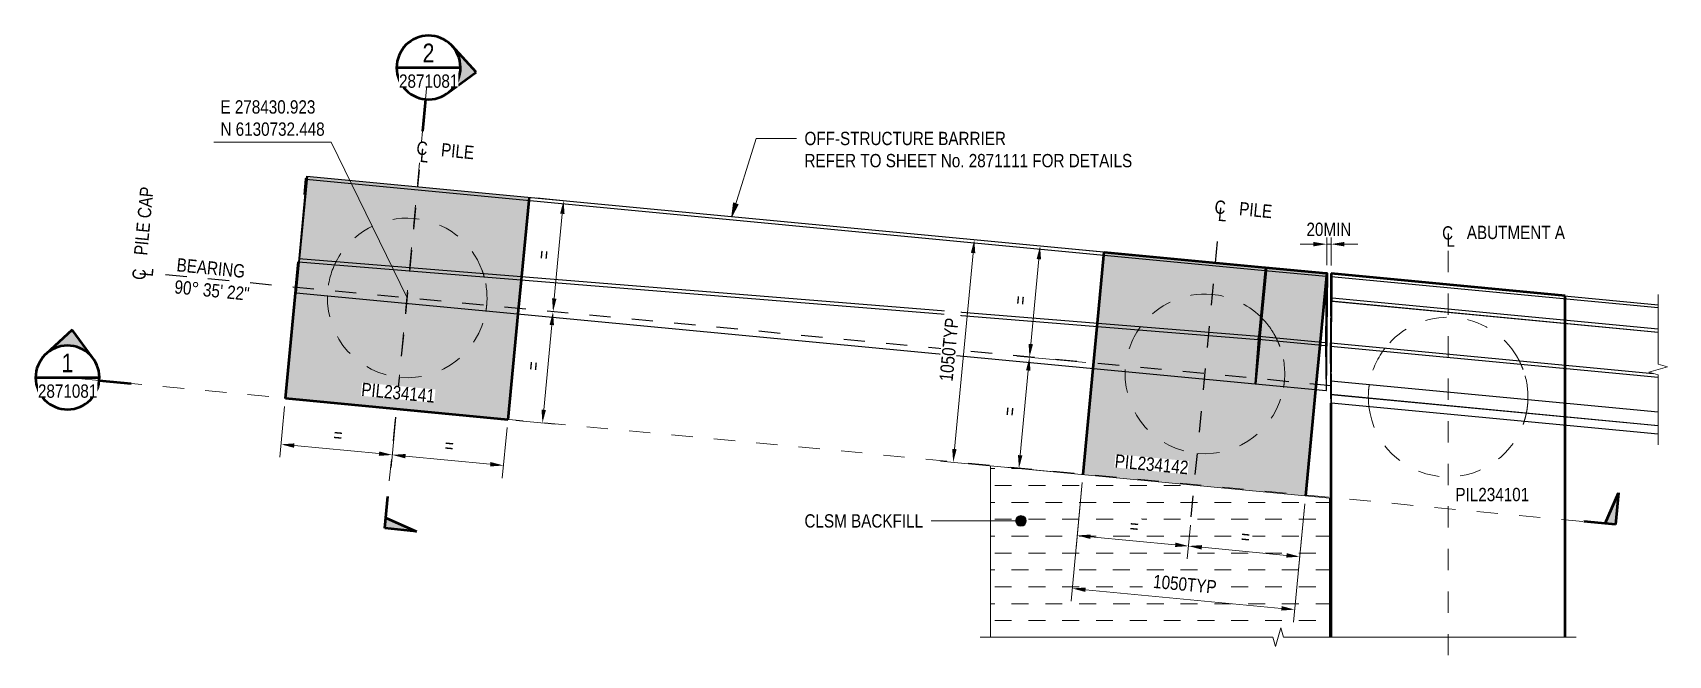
# Model space of a CAD drawing. Header units: metres. Extents: x 574 to 628, y 3 to 1691.
# Drawn here: x 574.26 to 581.94, y 1688.08 to 1691 of the extents above.
import ezdxf

# ---------------------------------------------------------------- set-up
doc = ezdxf.new("R2010")
doc.units = ezdxf.units.M
for name, pattern in [('Dot_Section Line', [0.02, 0, -0.02]), ('JacobsCenter', [0.015, 0.009, -0.0015, 0.003, -0.0015]), ('JacobsDash', [0.0045, 0.003, -0.0015]), ('JacobsGridLine', [0.0145, 0.01, -0.001, 0.0025, -0.001])]:
    doc.linetypes.add(name, pattern=pattern)
doc.layers.get('Defpoints').update_dxf_attribs({"color": 41})
for name, color, linetype, lineweight in [('BRIDGE-ABUTMENT-CONC', 7, 'Continuous', 50), ('D-BDGE', 7, 'Continuous', 13), ('D-BDGE-FLOOR', 7, 'Continuous', 50), ('D-BDGE-FNDN-LINES-18-HID', 7, 'JacobsDash', 18), ('D-BDGE-FNDN-PILE-CAP', 7, 'Continuous', 50), ('D-BDGE-FRAMING', 7, 'Continuous', 50), ('D-BDGE-GEN-MOD', 7, 'Continuous', 35), ('D-BDGE-LINE', 7, 'Continuous', 9), ('D-ENHA-ANNO-TEXT', 7, 'Continuous', 9), ('D-ENHA-GEN-LINE', 7, 'Continuous', 9), ('D-ENHA-GEN-LINE-GRIDS', 7, 'Continuous', 9), ('D-ENHA-TEXT', 7, 'Continuous', 9), ('D-ENHA-TEXT-DIMS', 7, 'Continuous', 9)]:
    doc.layers.add(name, color=color, linetype=linetype, lineweight=lineweight)
doc.styles.add('Arial Narrow', font='ARIALN.TTF', dxfattribs={"height": 0.0025})
doc.styles.add('Arial Narrow_1', font='ARIALN.TTF', dxfattribs={"height": 0.0625})
doc.styles.add('Arial Narrow_2', font='ARIALN.TTF', dxfattribs={"height": 0.0875})
doc.dimstyles.new('Dimension_Standard_O__mm_', dxfattribs={"dimscale": 0.3048, "dimtxt": 0.063964, "dimasz": 0.205052, "dimexe": 0.19685, "dimexo": 0.123031, "dimgap": 0.123031, "dimtad": 1, "dimdec": 0, "dimlfac": 1000, "dimzin": 0, "dimdsep": 46, "dimtxsty": 'Arial Narrow_1', "dimsah": 1, "dimcen": 0.09, "dimaunit": 1, "dimadec": 4, "dimazin": 0, "dimtfac": 1, "dimtdec": 4, "dimtix": 1, "dimtmove": 0, "dimatfit": 3, "dimfxl": 1, "dimtvp": 1, "dimtfill": 1, "dimtolj": 1, "dimtzin": 0, "dimlwd": 18, "dimlwe": 18, "dimarcsym": 2})

# ---------------------------------------------------------------- blocks, each defined once
blk = doc.blocks.new('08_ADC_Barrier_Precast_T2D_MBP-02-B - MBP-02-B-7218689-DRG-2871081 -Pilecap stitch pour North')
at = {"layer": 'D-BDGE-GEN-MOD', "lineweight": 25}
for p, q in [((-2.3109, 0.55), (-0.7687, 0.55)), ((-2.3109, 0.55), (-2.3097, 0.535)), ((-2.3052, 0.535), (-2.3065, 0.55)), ((-2.3097, 0.535), (-2.2834, 0.2261)), ((-0.7673, 0.535), (-2.3097, 0.535)), ((-2.2967, 0.435), (-2.3052, 0.535)), ((-2.2955, 0.4207), (-2.2967, 0.435)), ((-0.7578, 0.435), (-2.2967, 0.435)), ((-2.28, 0.2262), (-2.2962, 0.42)), ((-0.7564, 0.42), (-2.2962, 0.42)), ((-2.2955, 0.42), (-2.2955, 0.4206)), ((-2.2834, 0.2261), (-0.7619, 0.2261)), ((-2.2819, 0.209), (-2.2834, 0.2261)), ((-2.2649, 0.047), (-2.2819, 0.209)), ((-0.7363, 0.209), (-2.2819, 0.209)), ((-2.2785, 0.2091), (-2.2799, 0.2261)), ((-2.265, 0.0477), (-2.2785, 0.209)), ((-2.265, 0.0474), (-2.265, 0.0476)), ((-0.7209, 0.047), (-2.2649, 0.047))]:
    blk.add_line(p, q, dxfattribs=at)
blk = doc.blocks.new('Upstand North - Upstand North-7372798-DRG-2871081 -Pilecap stitch pour North')
at = {"layer": 'D-BDGE-FRAMING', "lineweight": 25}
for p, q in [((435.2472, 1732.799), (435.2608, 1732.637)), ((435.2487, 1732.799), (435.2472, 1732.799)), ((435.2538, 1732.73), (435.248, 1732.799)), ((436.7922, 1732.7834), (435.2488, 1732.799)), ((435.2645, 1732.6044), (435.2547, 1732.72)), ((435.2617, 1732.626), (435.2635, 1732.6044)), ((435.2635, 1732.6043), (435.265, 1732.5873)), ((435.266, 1732.5873), (435.2645, 1732.6043)), ((435.265, 1732.5872), (435.2676, 1732.5558)), ((435.2774, 1732.4529), (435.266, 1732.5872)), ((435.2678, 1732.5542), (435.2786, 1732.4257)), ((435.2797, 1732.4257), (435.2775, 1732.4511)), ((436.8239, 1732.41), (435.2786, 1732.4257)), ((435.2786, 1732.4256), (435.2851, 1732.3619)), ((435.2851, 1732.3624), (435.2797, 1732.4256)), ((436.8293, 1732.3463), (435.2851, 1732.3619))]:
    blk.add_line(p, q, dxfattribs=at)
blk = doc.blocks.new('01_SFO_FRP_Pile_CastInPlace_CS - CAST-IN-PLACE PILE - 0750-7668704-DRG-2871081 -Pilecap stitch pour North')
at = {"layer": 'D-BDGE-FNDN-LINES-18-HID'}
for p, q in [((-0.019, 0.3745), (-0.0186, 0.3745)), ((0.0447, 0.3723), (0.045, 0.3723)), ((-0.0261, -0.3741), (-0.0266, -0.3741)), ((0.0374, -0.3731), (0.0371, -0.3732))]:
    blk.add_line(p, q, dxfattribs=at)
for start, end in [(121.95458, 125), (120, 121.93648), (118.89579, 120), (115, 118.8786), (95, 115), (92.92343, 95), (90, 92.83156), (85, 90), (83.16825, 85), (80, 83.09578), (76.99905, 80), (281.87174, 75), (75, 76.98355), (125, 236.8996), (236.91747, 239.97736), (240, 265.91533), (266.02305, 270), (270, 275.66628), (275.73894, 281.85617)]:
    blk.add_arc((0, 0), 0.375, start, end, dxfattribs=at)
blk = doc.blocks.new('SC_DET_BREAK LINE - Std Break-6362819-DRG-2871081 -Pilecap stitch pour North')
at = {"layer": 'D-BDGE-LINE', "lineweight": 13}
for p, q in [((-0.05, 0), (1.3257, 0)), ((1.3257, 0), (1.3382, -0.0438)), ((1.3382, -0.0438), (1.3632, 0.0437)), ((1.3632, 0.0437), (1.3757, 0)), ((1.3757, 0), (2.7513, 0))]:
    blk.add_line(p, q, dxfattribs=at)
blk = doc.blocks.new('SC_DET_BREAK LINE - Std Break-6978544-DRG-2871081 -Pilecap stitch pour North')
at = {"layer": 'D-BDGE-LINE', "lineweight": 13}
for p, q in [((0.2785, 0), (-0.05, 0)), ((0.291, 0.0437), (0.2785, 0)), ((0.316, -0.0437), (0.291, 0.0437)), ((0.3285, 0), (0.316, -0.0437)), ((0.6569, 0), (0.3285, 0))]:
    blk.add_line(p, q, dxfattribs=at)
blk = doc.blocks.new('CS_Annot_Centreline Symbol1 - CS_Annot_Centreline Symbol 2-5308920-DRG-2871081 -Pilecap stitch pour North')
at = {"layer": 'D-ENHA-GEN-LINE', "char_height": 0.0025, "attachment_point": 1, "style": 'Arial Narrow'}
for s, insert, width in [('C  ', (-0.00119, 0.00463), 0.0044093), ('L', (-0.00041, 0.00329), 0.0019241)]:
    blk.add_mtext(s, dxfattribs=dict(at, insert=insert, width=width))
blk = doc.blocks.new('Section - sectionTail-4870194-DRG-2871081 -Pilecap stitch pour North')
at = {"layer": 'D-ENHA-ANNO-TEXT'}
blk.add_hatch(color=256, dxfattribs=at).paths.add_polyline_path([(-0.006, 0.006), (-0.004, 0), (-0.006, 0)])
at = {"layer": 'D-ENHA-ANNO-TEXT', "lineweight": 50}
for p, q in [((-0.006, 0.006), (-0.006, 0)), ((-0.004, 0), (-0.006, 0.006)), ((-0.006, 0), (-0.004, 0)), ((-0.006, 0), (0, 0))]:
    blk.add_line(p, q, dxfattribs=at)
blk = doc.blocks.new('Section - SectionHead-4898858-DRG-2871081 -Pilecap stitch pour North')
at = {"layer": 'D-ENHA-ANNO-TEXT'}
h = blk.add_hatch(color=256, dxfattribs=at)
edge = h.paths.add_edge_path()
edge.add_line((-0.002, 0.009), (0.00247, 0.004))
edge.add_arc((-0.002, 0), 0.006, 41.8277, 138.1723)
edge.add_line((-0.00647, 0.004), (-0.002, 0.009))
at = {"layer": 'D-ENHA-ANNO-TEXT', "lineweight": 50}
for p, q in [((-0.002, 0.009), (-0.00647, 0.004)), ((0.00247, 0.004), (-0.002, 0.009)), ((0.004, 0), (0.01, 0))]:
    blk.add_line(p, q, dxfattribs=at)
for start, end in [(360, 180), (180, 360)]:
    blk.add_arc((-0.002, 0), 0.006, start, end, dxfattribs=at)
blk = doc.blocks.new('DIMBLOCK1-DRG-2871081 -Pilecap stitch pour North')
at = {"layer": 'D-ENHA-TEXT-DIMS', "color": 0, "lineweight": 18, "transparency": 16777216}
for p, q in [((579.2548, 1689.9739), (578.6223, 1690.034)), ((578.6761, 1689.9661), (578.5886, 1689.0452)), ((578.769, 1688.9653), (578.5229, 1688.9887))]:
    blk.add_line(p, q, dxfattribs=at)
at = {"layer": 'D-ENHA-TEXT-DIMS', "color": 0, "transparency": 16777216}
for points in [[(578.6657, 1689.9671), (578.6864, 1689.9651), (578.682, 1690.0283)], [(578.5782, 1689.0462), (578.5989, 1689.0443), (578.5826, 1688.983)]]:
    blk.add_solid(points, dxfattribs=at)
at = {"layer": 'Defpoints', "color": 0, "transparency": 16777216}
for p in [(579.2921, 1689.9703), (578.5826, 1688.983), (578.8063, 1688.9618)]:
    blk.add_point(p, dxfattribs=at)
at = {"layer": 'D-ENHA-TEXT-DIMS', "color": 0, "lineweight": 18, "transparency": 16777216, "insert": (578.5632, 1689.5122), "char_height": 0.0625, "width": 0.38135, "attachment_point": 5, "rotation": 84.57101, "style": 'Arial Narrow_1', "bg_fill": 3, "box_fill_scale": 1.1, "bg_fill_color": 256, "bg_fill_true_color": 13158600, "bg_fill_transparency": 0}
blk.add_mtext('\\A1;1050TYP', dxfattribs=at)
blk = doc.blocks.new('DIMBLOCK2-DRG-2871081 -Pilecap stitch pour North')
at = {"layer": 'D-ENHA-TEXT-DIMS', "color": 0, "lineweight": 18, "transparency": 16777216}
for p, q in [((579.1892, 1688.8877), (579.1362, 1688.3304)), ((580.2345, 1688.7884), (580.1815, 1688.2311)), ((579.2041, 1688.3842), (580.125, 1688.2967))]:
    blk.add_line(p, q, dxfattribs=at)
at = {"layer": 'D-ENHA-TEXT-DIMS', "color": 0, "transparency": 16777216}
for points in [[(579.2051, 1688.3946), (579.2031, 1688.3739), (579.1419, 1688.3902)], [(580.126, 1688.3071), (580.124, 1688.2864), (580.1872, 1688.2908)]]:
    blk.add_solid(points, dxfattribs=at)
at = {"layer": 'Defpoints', "color": 0, "transparency": 16777216}
for p in [(579.1927, 1688.925), (580.238, 1688.8257), (580.1872, 1688.2908)]:
    blk.add_point(p, dxfattribs=at)
at = {"layer": 'D-ENHA-TEXT-DIMS', "color": 0, "lineweight": 18, "transparency": 16777216, "insert": (579.6711, 1688.4096), "char_height": 0.0625, "width": 0.38135, "attachment_point": 5, "rotation": 354.57101, "style": 'Arial Narrow_1', "bg_fill": 3, "box_fill_scale": 1.1, "bg_fill_color": 256, "bg_fill_true_color": 13158600, "bg_fill_transparency": 0}
blk.add_mtext('\\A1;1050TYP', dxfattribs=at)
blk = doc.blocks.new('DIMBLOCK3-DRG-2871081 -Pilecap stitch pour North')
at = {"layer": 'D-ENHA-TEXT-DIMS', "color": 0, "lineweight": 18, "transparency": 16777216}
for p, q in [((579.2548, 1689.9739), (578.9311, 1690.0046)), ((578.9849, 1689.9367), (578.947, 1689.5385)), ((579.2051, 1689.4512), (578.8814, 1689.482))]:
    blk.add_line(p, q, dxfattribs=at)
at = {"layer": 'D-ENHA-TEXT-DIMS', "color": 0, "transparency": 16777216}
for points in [[(578.9745, 1689.9377), (578.9953, 1689.9358), (578.9908, 1689.999)], [(578.9367, 1689.5395), (578.9574, 1689.5375), (578.9411, 1689.4763)]]:
    blk.add_solid(points, dxfattribs=at)
at = {"layer": 'Defpoints', "color": 0, "transparency": 16777216}
for p in [(579.2921, 1689.9703), (578.9411, 1689.4763), (579.2424, 1689.4477)]:
    blk.add_point(p, dxfattribs=at)
at = {"layer": 'D-ENHA-TEXT-DIMS', "color": 0, "lineweight": 18, "transparency": 16777216, "insert": (578.8975, 1689.7441), "char_height": 0.0625, "width": 0.049953, "attachment_point": 5, "rotation": 84.57101, "style": 'Arial Narrow_1', "bg_fill": 3, "box_fill_scale": 1.1, "bg_fill_color": 256, "bg_fill_true_color": 13158600, "bg_fill_transparency": 0}
blk.add_mtext('\\A1;=', dxfattribs=at)
blk = doc.blocks.new('DIMBLOCK4-DRG-2871081 -Pilecap stitch pour North')
at = {"layer": 'D-ENHA-TEXT-DIMS', "color": 0, "lineweight": 18, "transparency": 16777216}
for p, q in [((579.2051, 1689.4512), (578.8814, 1689.482)), ((578.9352, 1689.4141), (578.8974, 1689.0159)), ((579.1554, 1688.9286), (578.8317, 1688.9593))]:
    blk.add_line(p, q, dxfattribs=at)
at = {"layer": 'D-ENHA-TEXT-DIMS', "color": 0, "transparency": 16777216}
for points in [[(578.9248, 1689.4151), (578.9456, 1689.4131), (578.9411, 1689.4763)], [(578.887, 1689.0169), (578.9077, 1689.0149), (578.8915, 1688.9537)]]:
    blk.add_solid(points, dxfattribs=at)
at = {"layer": 'Defpoints', "color": 0, "transparency": 16777216}
for p in [(579.2424, 1689.4477), (578.8915, 1688.9537), (579.1927, 1688.925)]:
    blk.add_point(p, dxfattribs=at)
at = {"layer": 'D-ENHA-TEXT-DIMS', "color": 0, "lineweight": 18, "transparency": 16777216, "insert": (578.8479, 1689.2215), "char_height": 0.0625, "width": 0.049953, "attachment_point": 5, "rotation": 84.57101, "style": 'Arial Narrow_1', "bg_fill": 3, "box_fill_scale": 1.1, "bg_fill_color": 256, "bg_fill_true_color": 13158600, "bg_fill_transparency": 0}
blk.add_mtext('\\A1;=', dxfattribs=at)
blk = doc.blocks.new('DIMBLOCK5-DRG-2871081 -Pilecap stitch pour North')
at = {"layer": 'D-ENHA-TEXT-DIMS', "color": 0, "lineweight": 18, "transparency": 16777216}
for p, q in [((579.1892, 1688.8877), (579.1599, 1688.5793)), ((579.6976, 1688.6877), (579.6825, 1688.5296)), ((579.2278, 1688.6331), (579.626, 1688.5953))]:
    blk.add_line(p, q, dxfattribs=at)
at = {"layer": 'D-ENHA-TEXT-DIMS', "color": 0, "transparency": 16777216}
for points in [[(579.2288, 1688.6435), (579.2268, 1688.6228), (579.1656, 1688.639)], [(579.627, 1688.6057), (579.625, 1688.5849), (579.6882, 1688.5894)]]:
    blk.add_solid(points, dxfattribs=at)
at = {"layer": 'Defpoints', "color": 0, "transparency": 16777216}
for p in [(579.1927, 1688.925), (579.7011, 1688.725), (579.6882, 1688.5894)]:
    blk.add_point(p, dxfattribs=at)
at = {"layer": 'D-ENHA-TEXT-DIMS', "color": 0, "lineweight": 18, "transparency": 16777216, "insert": (579.4334, 1688.6826), "char_height": 0.0625, "width": 0.049953, "attachment_point": 5, "rotation": 354.57101, "style": 'Arial Narrow_1', "bg_fill": 3, "box_fill_scale": 1.1, "bg_fill_color": 256, "bg_fill_true_color": 13158600, "bg_fill_transparency": 0}
blk.add_mtext('\\A1;=', dxfattribs=at)
blk = doc.blocks.new('DIMBLOCK6-DRG-2871081 -Pilecap stitch pour North')
at = {"layer": 'D-ENHA-TEXT-DIMS', "color": 0, "lineweight": 18, "transparency": 16777216}
for p, q in [((580.2345, 1688.7884), (580.2052, 1688.48)), ((579.6976, 1688.6877), (579.6825, 1688.5296)), ((579.7504, 1688.5835), (580.1486, 1688.5456))]:
    blk.add_line(p, q, dxfattribs=at)
at = {"layer": 'D-ENHA-TEXT-DIMS', "color": 0, "transparency": 16777216}
for points in [[(579.7514, 1688.5938), (579.7494, 1688.5731), (579.6882, 1688.5894)], [(580.1496, 1688.556), (580.1477, 1688.5352), (580.2109, 1688.5397)]]:
    blk.add_solid(points, dxfattribs=at)
at = {"layer": 'Defpoints', "color": 0, "transparency": 16777216}
for p in [(580.238, 1688.8257), (579.7011, 1688.725), (580.2109, 1688.5397)]:
    blk.add_point(p, dxfattribs=at)
at = {"layer": 'D-ENHA-TEXT-DIMS', "color": 0, "lineweight": 18, "transparency": 16777216, "insert": (579.956, 1688.633), "char_height": 0.0625, "width": 0.049953, "attachment_point": 5, "rotation": 354.57101, "style": 'Arial Narrow_1', "bg_fill": 3, "box_fill_scale": 1.1, "bg_fill_color": 256, "bg_fill_true_color": 13158600, "bg_fill_transparency": 0}
blk.add_mtext('\\A1;=', dxfattribs=at)
blk = doc.blocks.new('DIMBLOCK7-DRG-2871081 -Pilecap stitch pour North')
at = {"layer": 'D-ENHA-TEXT-DIMS', "color": 0, "lineweight": 18, "transparency": 16777216}
for p, q in [((575.4419, 1689.2449), (575.4193, 1689.0075)), ((575.9645, 1689.1952), (575.9419, 1688.9578)), ((575.4872, 1689.0613), (575.8854, 1689.0235))]:
    blk.add_line(p, q, dxfattribs=at)
at = {"layer": 'D-ENHA-TEXT-DIMS', "color": 0, "transparency": 16777216}
for points in [[(575.4882, 1689.0717), (575.4862, 1689.0509), (575.425, 1689.0672)], [(575.8864, 1689.0338), (575.8844, 1689.0131), (575.9476, 1689.0176)]]:
    blk.add_solid(points, dxfattribs=at)
at = {"layer": 'Defpoints', "color": 0, "transparency": 16777216}
for p in [(575.4454, 1689.2822), (575.9681, 1689.2326), (575.9476, 1689.0176)]:
    blk.add_point(p, dxfattribs=at)
at = {"layer": 'D-ENHA-TEXT-DIMS', "color": 0, "lineweight": 18, "transparency": 16777216, "insert": (575.6928, 1689.1108), "char_height": 0.0625, "width": 0.049953, "attachment_point": 5, "rotation": 354.57093, "style": 'Arial Narrow_1', "bg_fill": 3, "box_fill_scale": 1.1, "bg_fill_color": 256, "bg_fill_true_color": 13158600, "bg_fill_transparency": 0}
blk.add_mtext('\\A1;=', dxfattribs=at)
blk = doc.blocks.new('DIMBLOCK8-DRG-2871081 -Pilecap stitch pour North')
at = {"layer": 'D-ENHA-TEXT-DIMS', "color": 0, "lineweight": 18, "transparency": 16777216}
for p, q in [((575.9645, 1689.1952), (575.9419, 1688.9578)), ((576.4872, 1689.1456), (576.4646, 1688.9082)), ((576.0098, 1689.0116), (576.408, 1688.9738))]:
    blk.add_line(p, q, dxfattribs=at)
at = {"layer": 'D-ENHA-TEXT-DIMS', "color": 0, "transparency": 16777216}
for points in [[(576.0108, 1689.022), (576.0089, 1689.0013), (575.9476, 1689.0176)], [(576.409, 1688.9842), (576.4071, 1688.9634), (576.4703, 1688.9679)]]:
    blk.add_solid(points, dxfattribs=at)
at = {"layer": 'Defpoints', "color": 0, "transparency": 16777216}
for p in [(575.9681, 1689.2326), (576.4907, 1689.1829), (576.4703, 1688.9679)]:
    blk.add_point(p, dxfattribs=at)
at = {"layer": 'D-ENHA-TEXT-DIMS', "color": 0, "lineweight": 18, "transparency": 16777216, "insert": (576.2154, 1689.0612), "char_height": 0.0625, "width": 0.049953, "attachment_point": 5, "rotation": 354.57093, "style": 'Arial Narrow_1', "bg_fill": 3, "box_fill_scale": 1.1, "bg_fill_color": 256, "bg_fill_true_color": 13158600, "bg_fill_transparency": 0}
blk.add_mtext('\\A1;=', dxfattribs=at)
blk = doc.blocks.new('DIMBLOCK9-DRG-2871081 -Pilecap stitch pour North')
at = {"layer": 'D-ENHA-TEXT-DIMS', "color": 0, "lineweight": 18, "transparency": 16777216}
for p, q in [((576.6961, 1689.6907), (576.7625, 1689.6844)), ((576.659, 1689.2297), (576.6969, 1689.6279)), ((576.528, 1689.1793), (576.7128, 1689.1618))]:
    blk.add_line(p, q, dxfattribs=at)
at = {"layer": 'D-ENHA-TEXT-DIMS', "color": 0, "transparency": 16777216}
for points in [[(576.6865, 1689.6289), (576.7072, 1689.6269), (576.7028, 1689.6901)], [(576.6486, 1689.2307), (576.6694, 1689.2287), (576.6531, 1689.1675)]]:
    blk.add_solid(points, dxfattribs=at)
at = {"layer": 'Defpoints', "color": 0, "transparency": 16777216}
for p in [(576.6588, 1689.6943), (576.7028, 1689.6901), (576.4907, 1689.1829)]:
    blk.add_point(p, dxfattribs=at)
at = {"layer": 'D-ENHA-TEXT-DIMS', "color": 0, "lineweight": 18, "transparency": 16777216, "insert": (576.6095, 1689.4353), "char_height": 0.0625, "width": 0.049953, "attachment_point": 5, "rotation": 84.57093, "style": 'Arial Narrow_1', "bg_fill": 3, "box_fill_scale": 1.1, "bg_fill_color": 256, "bg_fill_true_color": 13158600, "bg_fill_transparency": 0}
blk.add_mtext('\\A1;=', dxfattribs=at)
blk = doc.blocks.new('DIMBLOCK10-DRG-2871081 -Pilecap stitch pour North')
at = {"layer": 'D-ENHA-TEXT-DIMS', "color": 0, "lineweight": 18, "transparency": 16777216}
for p, q in [((576.6274, 1690.2246), (576.8122, 1690.2071)), ((576.7087, 1689.7523), (576.7465, 1690.1505)), ((576.6961, 1689.6907), (576.7625, 1689.6844))]:
    blk.add_line(p, q, dxfattribs=at)
at = {"layer": 'D-ENHA-TEXT-DIMS', "color": 0, "transparency": 16777216}
for points in [[(576.7362, 1690.1515), (576.7569, 1690.1495), (576.7524, 1690.2128)], [(576.6983, 1689.7533), (576.719, 1689.7513), (576.7028, 1689.6901)]]:
    blk.add_solid(points, dxfattribs=at)
at = {"layer": 'Defpoints', "color": 0, "transparency": 16777216}
for p in [(576.59, 1690.2282), (576.7524, 1690.2128), (576.6588, 1689.6943)]:
    blk.add_point(p, dxfattribs=at)
at = {"layer": 'D-ENHA-TEXT-DIMS', "color": 0, "lineweight": 18, "transparency": 16777216, "insert": (576.6592, 1689.9579), "char_height": 0.0625, "width": 0.049953, "attachment_point": 5, "rotation": 84.57093, "style": 'Arial Narrow_1', "bg_fill": 3, "box_fill_scale": 1.1, "bg_fill_color": 256, "bg_fill_true_color": 13158600, "bg_fill_transparency": 0}
blk.add_mtext('\\A1;=', dxfattribs=at)
blk = doc.blocks.new('DIMBLOCK11-DRG-2871081 -Pilecap stitch pour North')
at = {"layer": 'D-ENHA-TEXT-DIMS', "color": 0, "lineweight": 18, "transparency": 16777216}
for p, q in [((580.3374, 1689.9085), (580.3374, 1690.0676)), ((580.3578, 1689.9068), (580.3578, 1690.0676)), ((580.2749, 1690.0076), (580.2124, 1690.0076)), ((580.3374, 1690.0076), (580.3578, 1690.0076)), ((580.4203, 1690.0076), (580.4828, 1690.0076))]:
    blk.add_line(p, q, dxfattribs=at)
at = {"layer": 'D-ENHA-TEXT-DIMS', "color": 0, "transparency": 16777216}
for points in [[(580.2749, 1690.018), (580.2749, 1689.9972), (580.3374, 1690.0076)], [(580.4203, 1690.018), (580.4203, 1689.9972), (580.3578, 1690.0076)]]:
    blk.add_solid(points, dxfattribs=at)
at = {"layer": 'Defpoints', "color": 0, "transparency": 16777216}
for p in [(580.3374, 1689.871), (580.3578, 1689.8693)]:
    blk.add_point(p, dxfattribs=at)
at = {"layer": 'D-ENHA-TEXT-DIMS', "color": 0, "lineweight": 18, "transparency": 16777216, "insert": (580.3476, 1690.077), "char_height": 0.0625, "width": 0.277788, "attachment_point": 5, "rotation": 0.00013, "style": 'Arial Narrow_1', "bg_fill": 3, "box_fill_scale": 1.1, "bg_fill_color": 256, "bg_fill_true_color": 13158600, "bg_fill_transparency": 0}
blk.add_mtext('\\A1;20MIN', dxfattribs=at)
at = {"layer": 'Defpoints', "color": 0, "transparency": 16777216}
blk.add_point((580.3578, 1690.0076), dxfattribs=at)

msp = doc.modelspace()

# ---------------------------------------------------------------- hatches: boundary and pattern name
at = {"layer": 'D-BDGE-FNDN-PILE-CAP', "true_color": 0xc0c0c0}
for points in [[(576.4907, 1689.1829), (576.59, 1690.2282), (575.5448, 1690.3275), (575.4454, 1689.2822), (575.9896, 1689.2305)], [(580.238, 1688.8257), (580.3374, 1689.871), (579.2921, 1689.9703), (579.1927, 1688.925), (579.9556, 1688.8525)]]:
    msp.add_hatch(color=9, dxfattribs=at).paths.add_polyline_path(points)
at = {"layer": 'D-BDGE-LINE', "true_color": 0x888888}
h = msp.add_hatch(dxfattribs=at)
h.set_pattern_fill('FP_1', color=252, style=0, pattern_type=2)
h.set_pattern_definition([(0, (145.12, -43.059), (0.07938, 0.07937), [0.07937, -0.07937])])
h.paths.add_polyline_path([(580.0967, 1688.1179), (580.1217, 1688.2054), (580.1342, 1688.1617), (580.3498, 1688.1617), (580.3498, 1688.8151), (578.7586, 1688.9663), (578.7586, 1688.1617), (580.0842, 1688.1617)])
at = {"layer": 'D-ENHA-TEXT'}
msp.add_hatch(color=256, dxfattribs=at).paths.add_polyline_path([(577.5425, 1690.1383), (577.5718, 1690.1946), (577.5508, 1690.2012)])
h = msp.add_hatch(color=256, dxfattribs=at)
edge = h.paths.add_edge_path()
edge.add_arc((578.9009, 1688.7075), 0.025, 0, 360)

# ---------------------------------------------------------------- linework, layer by layer
at = {"layer": 'BRIDGE-ABUTMENT-CONC'}
for p, q in [((580.3578, 1689.8693), (580.3578, 1689.8692)), ((581.4578, 1689.7648), (580.3578, 1689.8693)), ((581.4578, 1689.7647), (581.4578, 1689.7648)), ((581.4578, 1689.7496), (581.4578, 1689.7646)), ((581.4578, 1689.6492), (581.4578, 1689.7495)), ((581.4578, 1689.6346), (581.4578, 1689.6491)), ((581.4578, 1689.6341), (581.4578, 1689.6345)), ((581.4578, 1689.4393), (581.4578, 1689.634)), ((581.4578, 1689.4222), (581.4578, 1689.4392)), ((581.4578, 1689.2599), (581.4578, 1689.4221)), ((580.3578, 1688.1617), (580.3578, 1689.2604)), ((581.4578, 1689.2594), (581.4578, 1689.2598)), ((581.4578, 1689.1959), (581.4578, 1689.2593)), ((581.4578, 1689.1956), (581.4578, 1689.1958)), ((581.4578, 1689.156), (581.4578, 1689.1955)), ((581.4578, 1688.1617), (581.4578, 1689.1559))]:
    msp.add_line(p, q, dxfattribs=at)
at = {"layer": 'D-BDGE', "linetype": 'JacobsCenter', "lineweight": 25}
for p, q in [((575.9539, 1689.0832), (576.075, 1690.3575)), ((579.7012, 1688.726), (579.8317, 1690.0998)), ((580.3579, 1689.3427), (574.8434, 1689.8668))]:
    msp.add_line(p, q, dxfattribs=at)
at = {"layer": 'D-BDGE', "color": 252, "lineweight": 18, "true_color": 0x888888}
for p, q in [((580.3498, 1688.8151), (578.7586, 1688.9663)), ((578.7586, 1688.9663), (578.7586, 1688.1617)), ((580.3498, 1688.1617), (580.3498, 1688.8151))]:
    msp.add_line(p, q, dxfattribs=at)
at = {"layer": 'D-BDGE-FLOOR', "lineweight": 25}
for p, q in [((580.3571, 1689.8693), (580.3591, 1689.8691)), ((580.3571, 1689.7394), (580.3571, 1689.8692)), ((580.3578, 1689.8691), (580.3578, 1689.7413)), ((580.3571, 1689.67), (580.3571, 1689.7393)), ((580.3578, 1689.7312), (580.3578, 1689.5439)), ((580.3571, 1689.544), (580.3571, 1689.66)), ((580.3571, 1689.5268), (580.3571, 1689.5439)), ((580.3571, 1689.3919), (580.3571, 1689.5267)), ((580.3578, 1689.5438), (580.3578, 1689.5267)), ((580.3578, 1689.5266), (580.3578, 1689.4078)), ((580.3571, 1689.3647), (580.3571, 1689.3902)), ((580.3578, 1689.3991), (580.3578, 1689.3646)), ((580.3571, 1689.3011), (580.3571, 1689.3646)), ((580.3571, 1689.3003), (580.3571, 1689.3006)), ((581.8944, 1689.1539), (580.3571, 1689.3003)), ((580.3578, 1689.2605), (580.3571, 1689.3002)), ((580.3578, 1689.3645), (580.3578, 1689.364)), ((580.3578, 1689.3639), (580.3578, 1689.3006)), ((580.3578, 1689.3005), (580.3578, 1689.3003)), ((580.3578, 1689.3002), (580.3578, 1689.261)), ((581.8944, 1689.1145), (580.3578, 1689.2605))]:
    msp.add_line(p, q, dxfattribs=at)
at = {"layer": 'D-BDGE-FNDN-LINES-18-HID'}
for centre, start, end in [((576.0177, 1689.7552), 85.14444, 152.81364), ((576.0177, 1689.7552), 20.14444, 85.14444), ((576.0177, 1689.7552), 155.42286, 178.38878), ((576.0177, 1689.7552), 152.83002, 155.407), ((576.0177, 1689.7552), 17.93503, 20.14444), ((576.0177, 1689.7552), 15.34537, 17.91869), ((576.0177, 1689.7552), 15.14444, 15.32904), ((576.0177, 1689.7552), 355.14444, 15.14444), ((576.0177, 1689.7552), 178.40396, 265.14444), ((579.7651, 1689.398), 85.14444, 143.54818), ((579.7651, 1689.398), 45.87293, 85.14444), ((576.0177, 1689.7552), 265.14444, 350.14444), ((576.0177, 1689.7552), 350.14444, 350.73976), ((576.0177, 1689.7552), 350.75493, 355.14444), ((579.7651, 1689.398), 146.33522, 178.22748), ((579.7651, 1689.398), 143.56615, 146.31814), ((579.7651, 1689.398), 45.68237, 45.85396), ((579.7651, 1689.398), 45.14444, 45.6634), ((579.7651, 1689.398), 44.47821, 45.14444), ((579.7651, 1689.398), 44.27279, 44.45783), ((579.7651, 1689.398), 40.14444, 44.25241), ((579.7651, 1689.398), 30.14444, 40.14444), ((579.7651, 1689.398), 26.99665, 30.14444), ((579.7651, 1689.398), 25.14444, 26.97855), ((579.7651, 1689.398), 24.20713, 25.14444), ((579.7651, 1689.398), 20.14444, 24.18995), ((579.7651, 1689.398), 355.14444, 20.14444), ((579.7651, 1689.398), 178.24267, 265.14444), ((579.7651, 1689.398), 265.14444, 350.14444), ((579.7651, 1689.398), 350.14444, 350.90091), ((579.7651, 1689.398), 350.91608, 355.14444)]:
    msp.add_arc(centre, 0.375, start, end, dxfattribs=at)
at = {"layer": 'D-BDGE-FNDN-PILE-CAP'}
for p, q in [((575.5366, 1690.2412), (575.5433, 1690.3125)), ((575.5433, 1690.3126), (575.5439, 1690.3181)), ((576.5886, 1690.2132), (576.5547, 1689.856)), ((576.59, 1690.2282), (576.5886, 1690.2133)), ((575.4454, 1689.2822), (575.5065, 1689.925)), ((579.2604, 1689.6371), (579.2908, 1689.9564)), ((579.2908, 1689.9565), (579.2921, 1689.9703)), ((579.2921, 1689.9703), (580.0481, 1689.8985)), ((576.5532, 1689.8403), (576.538, 1689.6807)), ((576.5547, 1689.8559), (576.5532, 1689.8404)), ((580.0481, 1689.8985), (580.0491, 1689.8984)), ((580.0491, 1689.8984), (580.3351, 1689.8712)), ((580.3348, 1689.844), (580.3067, 1689.5483)), ((580.3374, 1689.871), (580.3349, 1689.8451)), ((580.3352, 1689.8712), (580.3374, 1689.871)), ((576.538, 1689.6806), (576.4907, 1689.1829)), ((579.2402, 1689.4239), (579.2589, 1689.6215)), ((579.2589, 1689.6216), (579.2604, 1689.637)), ((580.3052, 1689.5327), (580.2854, 1689.3245)), ((580.3067, 1689.5482), (580.3052, 1689.5328)), ((579.1927, 1688.925), (579.2401, 1689.4238)), ((580.2854, 1689.3244), (580.238, 1688.8257)), ((576.4907, 1689.1829), (575.4454, 1689.2822))]:
    msp.add_line(p, q, dxfattribs=at)
at = {"layer": 'D-BDGE-GEN-MOD', "lineweight": 25}
for p, q in [((575.5433, 1690.3126), (575.508, 1689.9406)), ((575.5137, 1689.9402), (575.549, 1690.312)), ((575.5448, 1690.3275), (575.5433, 1690.3126)), ((575.5433, 1690.3126), (580.0467, 1689.8846)), ((575.5448, 1690.3275), (580.0482, 1689.8995)), ((575.549, 1690.3121), (575.5505, 1690.327)), ((575.5065, 1689.925), (575.4958, 1689.7797)), ((575.4984, 1689.7795), (575.5122, 1689.9245)), ((575.508, 1689.9406), (575.5065, 1689.925)), ((575.5065, 1689.925), (580.016, 1689.5603)), ((575.508, 1689.9406), (580.0174, 1689.5758)), ((575.5122, 1689.9246), (575.5137, 1689.9401)), ((580.0467, 1689.8846), (580.0174, 1689.5758)), ((580.0184, 1689.5757), (580.0477, 1689.8845)), ((580.0244, 1689.5752), (580.0538, 1689.8839)), ((580.0548, 1689.8838), (580.0254, 1689.5751)), ((580.0482, 1689.8995), (580.0467, 1689.8846)), ((580.0467, 1689.8846), (580.335, 1689.8572)), ((580.0477, 1689.8845), (580.0492, 1689.8994)), ((580.0482, 1689.8995), (580.0492, 1689.8994)), ((580.0492, 1689.8994), (580.3352, 1689.8722)), ((580.0538, 1689.884), (580.0551, 1689.8978)), ((580.0561, 1689.8977), (580.0548, 1689.8839)), ((580.0551, 1689.8979), (580.0552, 1689.8989)), ((580.0562, 1689.8988), (580.0561, 1689.8978)), ((580.335, 1689.8572), (580.3319, 1689.5459)), ((580.3352, 1689.8722), (580.335, 1689.8572)), ((580.3422, 1689.8716), (580.3352, 1689.8722)), ((580.3367, 1689.3196), (580.3422, 1689.8716)), ((575.4958, 1689.7797), (580.0005, 1689.3516)), ((580.016, 1689.5603), (580.0006, 1689.3516)), ((580.0016, 1689.3515), (580.017, 1689.5601)), ((580.0032, 1689.3513), (580.023, 1689.5596)), ((580.024, 1689.5595), (580.0042, 1689.3512)), ((580.016, 1689.5603), (580.0174, 1689.5758)), ((580.017, 1689.5602), (580.016, 1689.5603)), ((580.017, 1689.5602), (580.0184, 1689.5756)), ((580.3318, 1689.5303), (580.017, 1689.5602)), ((580.0174, 1689.5758), (580.0184, 1689.5757)), ((580.0185, 1689.5757), (580.3319, 1689.5459)), ((580.023, 1689.5597), (580.0244, 1689.5751)), ((580.0254, 1689.575), (580.024, 1689.5596)), ((580.3319, 1689.5459), (580.3318, 1689.5303)), ((580.3318, 1689.5303), (580.3341, 1689.3199)), ((580.0006, 1689.3516), (580.3341, 1689.3199)), ((580.3341, 1689.3199), (580.3367, 1689.3196))]:
    msp.add_line(p, q, dxfattribs=at)
at = {"layer": 'D-ENHA-ANNO-TEXT', "lineweight": 50}
for p, q in [((575.9682, 1690.8376), (576.2682, 1690.8376)), ((574.272, 1689.3813), (574.572, 1689.3813))]:
    msp.add_line(p, q, dxfattribs=at)
at = {"layer": 'D-ENHA-ANNO-TEXT', "color": 7, "linetype": 'Dot_Section Line', "true_color": 0xffffff}
for p, q in [((576.1134, 1690.7878), (575.9267, 1688.822)), ((574.4718, 1689.3765), (581.5453, 1688.7045))]:
    msp.add_line(p, q, dxfattribs=at)
at = {"layer": 'D-ENHA-ANNO-TEXT', "lineweight": 18}
for p, q in [((575.6603, 1690.4867), (575.1095, 1690.4867)), ((576.0177, 1689.7552), (575.6603, 1690.4867))]:
    msp.add_line(p, q, dxfattribs=at)
at = {"layer": 'D-ENHA-GEN-LINE-GRIDS', "linetype": 'JacobsGridLine', "lineweight": 18}
msp.add_line((580.9078, 1689.9761), (580.9078, 1688.0762), dxfattribs=at)
at = {"layer": 'D-ENHA-TEXT'}
for p, q in [((577.5425, 1690.1383), (577.6574, 1690.5043)), ((577.6574, 1690.5043), (577.8465, 1690.5043)), ((577.5508, 1690.2012), (577.5425, 1690.1383)), ((577.5425, 1690.1383), (577.5718, 1690.1946)), ((577.5718, 1690.1946), (577.5508, 1690.2012)), ((578.4805, 1688.7075), (578.4788, 1688.7075)), ((578.9009, 1688.7075), (578.4805, 1688.7075))]:
    msp.add_line(p, q, dxfattribs=at)
msp.add_circle((578.9009, 1688.7075), 0.025, dxfattribs=at)

# ---------------------------------------------------------------- block references
at = {"layer": 'D-BDGE-FNDN-LINES-18-HID', "rotation": 265.1444444444403}
msp.add_blockref('01_SFO_FRP_Pile_CastInPlace_CS - CAST-IN-PLACE PILE - 0750-7668704-DRG-2871081 -Pilecap stitch pour North', (580.9078, 1689.2893), dxfattribs=at)
at = {"layer": 'D-BDGE-FRAMING', "lineweight": 25, "rotation": 355.1444444444411}
msp.add_blockref('Upstand North - Upstand North-7372798-DRG-2871081 -Pilecap stitch pour North', (0, 0), dxfattribs=at)
at = {"layer": 'D-BDGE-GEN-MOD', "lineweight": 25, "rotation": 354.5710123620963}
msp.add_blockref('08_ADC_Barrier_Precast_T2D_MBP-02-B - MBP-02-B-7218689-DRG-2871081 -Pilecap stitch pour North', (582.6076, 1689.1029), dxfattribs=at)
at = {"layer": 'D-BDGE-LINE'}
for name, p, rotation in [('SC_DET_BREAK LINE - Std Break-6978544-DRG-2871081 -Pilecap stitch pour North', (581.8944, 1689.1148), 89.99999999998998), ('SC_DET_BREAK LINE - Std Break-6362819-DRG-2871081 -Pilecap stitch pour North', (581.4599, 1688.1617), 180)]:
    msp.add_blockref(name, p, dxfattribs=dict(at, rotation=rotation))
at = {"layer": 'D-ENHA-ANNO-TEXT', "lineweight": 50, "xscale": 24.99999999999999, "yscale": 24.99999999999999, "zscale": 24.99999999999999}
for p, rotation in [((576.1134, 1690.7878), 264.5724692042381), ((574.4718, 1689.3765), 354.5724692042357)]:
    msp.add_blockref('Section - SectionHead-4898858-DRG-2871081 -Pilecap stitch pour North', p, dxfattribs=dict(at, rotation=rotation))
at = {"layer": 'D-ENHA-ANNO-TEXT', "lineweight": 50, "extrusion": (0, 0, -1), "xscale": 24.99999999999999, "yscale": 24.99999999999999, "zscale": 24.99999999999999}
for p, rotation in [((-581.5453, 1688.7045), 5.427530795764472), ((-575.9267, 1688.822), 95.42753079576217)]:
    msp.add_blockref('Section - sectionTail-4870194-DRG-2871081 -Pilecap stitch pour North', p, dxfattribs=dict(at, rotation=rotation))
at = {"layer": 'D-ENHA-GEN-LINE'}
for p, xscale, yscale, zscale, rotation in [((576.0835, 1690.3737), 25, 25, 25, 354.5724692042637), ((579.8327, 1690.0969), 25, 25, 25, 354.5724692042444), ((574.843, 1689.8619), 25.00000000000001, 25.00000000000001, 25.00000000000001, 84.57246920424026)]:
    msp.add_blockref('CS_Annot_Centreline Symbol1 - CS_Annot_Centreline Symbol 2-5308920-DRG-2871081 -Pilecap stitch pour North', p, dxfattribs=dict(at, xscale=xscale, yscale=yscale, zscale=zscale, rotation=rotation))
at = {"layer": 'D-ENHA-GEN-LINE', "xscale": 25, "yscale": 25, "zscale": 25}
msp.add_blockref('CS_Annot_Centreline Symbol1 - CS_Annot_Centreline Symbol 2-5308920-DRG-2871081 -Pilecap stitch pour North', (580.9093, 1689.9761), dxfattribs=at)

# ---------------------------------------------------------------- texts
at = {"layer": 'D-ENHA-GEN-LINE', "insert": (574.7337, 1689.9588), "char_height": 0.0625, "attachment_point": 1, "rotation": 84.57247, "style": 'Arial Narrow_1', "bg_fill": 3, "box_fill_scale": 1, "bg_fill_color": 256, "bg_fill_true_color": 13158600, "bg_fill_transparency": 0}
msp.add_mtext('PILE CAP', dxfattribs=at)
at = {"layer": 'D-ENHA-GEN-LINE', "insert": (580.9954, 1690.0941), "char_height": 0.0625, "attachment_point": 1, "style": 'Arial Narrow_1', "bg_fill": 3, "box_fill_scale": 1, "bg_fill_color": 256, "bg_fill_true_color": 13158600, "bg_fill_transparency": 0}
msp.add_mtext('ABUTMENT A', dxfattribs=at)
at = {"layer": 'D-ENHA-TEXT', "insert": (577.884, 1690.4314), "char_height": 0.0625, "attachment_point": 1, "style": 'Arial Narrow_1', "bg_fill": 3, "box_fill_scale": 1, "bg_fill_color": 256, "bg_fill_transparency": 0}
msp.add_mtext('REFER TO SHEET No. 2871111 FOR DETAILS', dxfattribs=at)

# ---------------------------------------------------------------- next in the draw order: texts
at = {"layer": 'D-ENHA-ANNO-TEXT', "char_height": 0.0875, "attachment_point": 1, "style": 'Arial Narrow_2', "bg_fill": 3, "box_fill_scale": 1, "bg_fill_color": 256, "bg_fill_transparency": 0}
for s, insert in [('2', (576.09, 1690.95)), ('1', (574.3939, 1689.4937))]:
    msp.add_mtext(s, dxfattribs=dict(at, insert=insert))
at = {"layer": 'D-ENHA-ANNO-TEXT', "char_height": 0.0625, "attachment_point": 1, "style": 'Arial Narrow_1', "bg_fill": 3, "box_fill_scale": 1, "bg_fill_color": 256, "bg_fill_true_color": 13158600, "bg_fill_transparency": 0}
for insert in [(575.9793, 1690.805), (574.2831, 1689.3487)]:
    msp.add_mtext('2871081', dxfattribs=dict(at, insert=insert))
at = {"layer": 'D-ENHA-ANNO-TEXT', "lineweight": 18, "insert": (575.1404, 1690.6836), "char_height": 0.0625, "attachment_point": 1, "style": 'Arial Narrow_1', "bg_fill": 3, "box_fill_scale": 1, "bg_fill_color": 256, "bg_fill_true_color": 13158600, "bg_fill_transparency": 0}
msp.add_mtext('E 278430.923\\PN 6130732.448', dxfattribs=at)
at = {"layer": 'D-ENHA-GEN-LINE', "char_height": 0.0625, "attachment_point": 1, "rotation": 354.57247, "style": 'Arial Narrow_1', "bg_fill": 3, "box_fill_scale": 1, "bg_fill_color": 256, "bg_fill_true_color": 13158600, "bg_fill_transparency": 0}
for insert in [(576.1804, 1690.483), (579.9296, 1690.2062)]:
    msp.add_mtext('PILE', dxfattribs=dict(at, insert=insert))
at = {"layer": 'D-ENHA-TEXT', "insert": (577.884, 1690.5355), "char_height": 0.0625, "attachment_point": 1, "style": 'Arial Narrow_1', "bg_fill": 3, "box_fill_scale": 1, "bg_fill_color": 256, "bg_fill_transparency": 0}
msp.add_mtext('OFF-STRUCTURE BARRIER ', dxfattribs=at)
at = {"layer": 'D-ENHA-TEXT', "insert": (574.9384, 1689.9427), "char_height": 0.0625, "attachment_point": 1, "rotation": 354.3485, "style": 'Arial Narrow_1', "bg_fill": 3, "box_fill_scale": 1, "bg_fill_color": 256, "bg_fill_transparency": 0}
msp.add_mtext('BEARING ', dxfattribs=at)
at = {"layer": 'D-ENHA-TEXT', "insert": (575.8058, 1689.3575), "char_height": 0.0625, "attachment_point": 1, "rotation": 354.57247, "style": 'Arial Narrow_1', "bg_fill": 3, "box_fill_scale": 1, "bg_fill_color": 256, "bg_fill_true_color": 13158600, "bg_fill_transparency": 0}
msp.add_mtext('PIL234141', dxfattribs=at)
at = {"layer": 'D-ENHA-TEXT', "char_height": 0.0625, "attachment_point": 1, "style": 'Arial Narrow_1', "bg_fill": 3, "box_fill_scale": 1, "bg_fill_color": 256, "bg_fill_true_color": 13158600, "bg_fill_transparency": 0}
for s, insert in [('PIL234101', (580.942, 1688.8627)), ('CLSM BACKFILL', (577.884, 1688.7388))]:
    msp.add_mtext(s, dxfattribs=dict(at, insert=insert))

# ---------------------------------------------------------------- next in the draw order: dimensions: what is measured, and where the dimension line sits
at = {"layer": 'D-ENHA-TEXT-DIMS', "lineweight": 18}
for base, p1, p2, angle, override, picture, middle in [((580.3578, 1690.0076), (580.3374, 1689.871), (580.3578, 1689.8693), 0.00013, {"dimpost": '<>MIN', "dimfxl": 0.02046}, 'DIMBLOCK11-DRG-2871081 -Pilecap stitch pour North', (580.3476, 1690.077)), ((578.5826, 1688.983), (579.2921, 1689.9703), (578.8063, 1688.9618), 84.57101, {"dimpost": '<>TYP', "dimfxl": 1.119447}, 'DIMBLOCK1-DRG-2871081 -Pilecap stitch pour North', (578.5632, 1689.5122))]:
    dim = msp.add_linear_dim(base=base, p1=p1, p2=p2, angle=angle, dimstyle='Dimension_Standard_O__mm_', override=override, dxfattribs=at)
    dim.commit()
    dim.dimension.update_dxf_attribs({"geometry": picture, "text_midpoint": middle})

# ---------------------------------------------------------------- next in the draw order: texts
at = {"layer": 'D-ENHA-TEXT', "insert": (574.9282, 1689.839), "char_height": 0.0625, "attachment_point": 1, "rotation": 354.3485, "style": 'Arial Narrow_1', "bg_fill": 3, "box_fill_scale": 1, "bg_fill_color": 256, "bg_fill_transparency": 0}
msp.add_mtext('90° 35\' 22"', dxfattribs=at)

# ---------------------------------------------------------------- next in the draw order: dimensions: what is measured, and where the dimension line sits
at = {"layer": 'D-ENHA-TEXT-DIMS', "lineweight": 18}
for base, p1, p2, angle, picture, middle in [((578.9411, 1689.4763), (579.2921, 1689.9703), (579.2424, 1689.4477), 84.57101, 'DIMBLOCK3-DRG-2871081 -Pilecap stitch pour North', (578.8975, 1689.7441)), ((575.9476, 1689.0176), (575.4454, 1689.2822), (575.9681, 1689.2326), 354.57093, 'DIMBLOCK7-DRG-2871081 -Pilecap stitch pour North', (575.6928, 1689.1108))]:
    dim = msp.add_linear_dim(base=base, p1=p1, p2=p2, angle=angle, text='=', dimstyle='Dimension_Standard_O__mm_', override={"dimpost": '<>', "dimfxl": 0.525}, dxfattribs=at)
    dim.commit()
    dim.dimension.update_dxf_attribs({"geometry": picture, "text_midpoint": middle})
dim = msp.add_linear_dim(base=(580.1872, 1688.2908), p1=(579.1927, 1688.925), p2=(580.238, 1688.8257), angle=354.57101, dimstyle='Dimension_Standard_O__mm_', override={"dimpost": '<>TYP', "dimfxl": 1.05}, dxfattribs=at)
dim.commit()
dim.dimension.update_dxf_attribs({"geometry": 'DIMBLOCK2-DRG-2871081 -Pilecap stitch pour North', "text_midpoint": (579.6711, 1688.4096)})

# ---------------------------------------------------------------- next in the draw order: dimensions: what is measured, and where the dimension line sits
for base, p1, p2, angle, picture, middle in [((578.8915, 1688.9537), (579.2424, 1689.4477), (579.1927, 1688.925), 84.57101, 'DIMBLOCK4-DRG-2871081 -Pilecap stitch pour North', (578.8479, 1689.2215)), ((576.4703, 1688.9679), (575.9681, 1689.2326), (576.4907, 1689.1829), 354.57093, 'DIMBLOCK8-DRG-2871081 -Pilecap stitch pour North', (576.2154, 1689.0612))]:
    dim = msp.add_linear_dim(base=base, p1=p1, p2=p2, angle=angle, text='=', dimstyle='Dimension_Standard_O__mm_', override={"dimpost": '<>', "dimfxl": 0.525}, dxfattribs=at)
    dim.commit()
    dim.dimension.update_dxf_attribs({"geometry": picture, "text_midpoint": middle})

# ---------------------------------------------------------------- next in the draw order: dimensions: what is measured, and where the dimension line sits
for base, p1, p2, angle, override, picture, middle in [((576.7028, 1689.6901), (576.4907, 1689.1829), (576.6588, 1689.6943), 84.57093, {"dimpost": '<>', "dimfxl": 0.538302}, 'DIMBLOCK9-DRG-2871081 -Pilecap stitch pour North', (576.6095, 1689.4353)), ((579.6882, 1688.5894), (579.1927, 1688.925), (579.7011, 1688.725), 354.57101, {"dimpost": '<>', "dimfxl": 0.546295}, 'DIMBLOCK5-DRG-2871081 -Pilecap stitch pour North', (579.4334, 1688.6826))]:
    dim = msp.add_linear_dim(base=base, p1=p1, p2=p2, angle=angle, text='=', dimstyle='Dimension_Standard_O__mm_', override=override, dxfattribs=at)
    dim.commit()
    dim.dimension.update_dxf_attribs({"geometry": picture, "text_midpoint": middle})

# ---------------------------------------------------------------- next in the draw order: texts
at = {"layer": 'D-ENHA-TEXT', "insert": (579.3454, 1689.0211), "char_height": 0.0625, "attachment_point": 1, "rotation": 354.57247, "style": 'Arial Narrow_1', "bg_fill": 3, "box_fill_scale": 1, "bg_fill_color": 256, "bg_fill_true_color": 13158600, "bg_fill_transparency": 0}
msp.add_mtext('PIL234142', dxfattribs=at)

# ---------------------------------------------------------------- next in the draw order: dimensions: what is measured, and where the dimension line sits
at = {"layer": 'D-ENHA-TEXT-DIMS', "lineweight": 18}
for base, p1, p2, angle, override, picture, middle in [((576.7524, 1690.2128), (576.6588, 1689.6943), (576.59, 1690.2282), 84.57093, {"dimpost": '<>', "dimfxl": 0.538302}, 'DIMBLOCK10-DRG-2871081 -Pilecap stitch pour North', (576.6592, 1689.9579)), ((580.2109, 1688.5397), (579.7011, 1688.725), (580.238, 1688.8257), 354.57101, {"dimpost": '<>', "dimfxl": 0.546295}, 'DIMBLOCK6-DRG-2871081 -Pilecap stitch pour North', (579.956, 1688.633))]:
    dim = msp.add_linear_dim(base=base, p1=p1, p2=p2, angle=angle, text='=', dimstyle='Dimension_Standard_O__mm_', override=override, dxfattribs=at)
    dim.commit()
    dim.dimension.update_dxf_attribs({"geometry": picture, "text_midpoint": middle})

doc.saveas('drawing.dxf')
